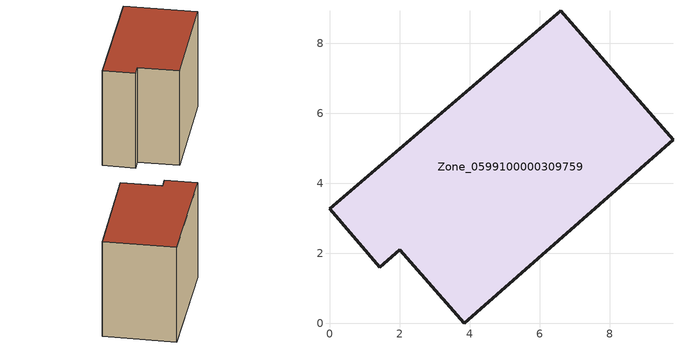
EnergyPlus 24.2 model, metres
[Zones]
Zone_0599100000309759
 floor ground (C_G): 6.6,8.93 9.81,5.24 3.85,0 2.01,2.11 1.43,1.59 0,3.27 z0
 wall outside (C_F): 9.81,5.24 6.6,8.93 0,3.27 1.43,1.59 2.01,2.11 3.85,0 9.81,5.24 z0:7.08
 roof outside (C_R): 6.6,8.93 0,3.27 1.43,1.59 2.01,2.11 3.85,0 9.81,5.24 z7.08
[BUILDING]
Pand.0599100000309759: North Axis=0; Terrain=City; Loads Convergence Tolerance Value=0.04; Temperature Convergence Tolerance Value=0.4; Solar Distribution=FullExterior; Maximum Number of Warmup Days=25; Minimum Number of Warmup Days=1
[Site:Location]
Rotterdam.The.Hague.AP_ZH_NLD Design_Conditions: Latitude=51.96; Longitude=4.45; Time Zone=1; Elevation=-4.5
[SITE:GROUNDTEMPERATURE:BUILDINGSURFACE]
18, 18, 18, 18, 18, 18, 18, 18, 18, 18, 18, 18
[MATERIAL] Thermal Absorptance=0.9; Solar Absorptance=0.7; Visible Absorptance=0.7
Name | Roughness | Thickness | Conductivity | Density | Specific Heat
G.TI.1946 | MediumSmooth | 0.15 | 1 | 540 | 1210
F.TI.1946 | Rough | 0.3 | 0.857143 | 1920 | 840
R.TI.1946 | MediumRough | 0.2 | 0.1 | 1500 | 1000
[CONSTRUCTION]
C_G: G.TI.1946
C_F: F.TI.1946
C_R: R.TI.1946
[ZONE]
Zone_0599100000309759: Type=1; Multiplier=1; Ceiling Height=Autocalculate; Volume=Autocalculate; Floor Area=autocalculate; Part of Total Floor Area=Yes
[ZONEINFILTRATION:DESIGNFLOWRATE]
Infil_Zone_0599100000309759: Zone or ZoneList or Space or SpaceList=Zone_0599100000309759; Schedule=AlwaysOn; Design Flow Rate Calculation Method=Flow/Area; Flow Rate per Floor Area=0.003; Constant Term Coefficient=1; Temperature Term Coefficient=0; Velocity Term Coefficient=0; Velocity Squared Term Coefficient=0
[HVACTEMPLATE:ZONE:IDEALLOADSAIRSYSTEM]
Zone_0599100000309759: Maximum Heating Supply Air Temperature=50; Minimum Cooling Supply Air Temperature=13; Maximum Heating Supply Air Humidity Ratio=0.0156; Minimum Cooling Supply Air Humidity Ratio=0.0077; Heating Limit=NoLimit; Cooling Limit=NoLimit; Dehumidification Control Type=ConstantSensibleHeatRatio; Cooling Sensible Heat Ratio=0.7; Dehumidification Setpoint=60; Humidification Control Type=None; Humidification Setpoint=30; Outdoor Air Method=None; Outdoor Air Flow Rate per Person=0.00944; Outdoor Air Flow Rate per Zone Floor Area=0; Outdoor Air Flow Rate per Zone=0; Demand Controlled Ventilation Type=None; Outdoor Air Economizer Type=NoEconomizer; Heat Recovery Type=None; Sensible Heat Recovery Effectiveness=0.7; Latent Heat Recovery Effectiveness=0.65
[ZONECONTROL:THERMOSTAT]
ThermostatControl_Zone_0599100000309759: Zone or ZoneList=Zone_0599100000309759; Control Type Schedule=DualSetpointControlType; Control 1=Thermostat_Zone_0599100000309759; Temperature Difference Between Cutout And Setpoint=0
[THERMOSTATSETPOINT:DUALSETPOINT]
Thermostat_Zone_0599100000309759: Heating Setpoint Temperature Schedule=HeatingSetpoint_Zone_0599100000309759; Cooling Setpoint Temperature Schedule=CoolingSetpoint_Zone_0599100000309759
[SCHEDULE:COMPACT]
HeatingSetpoint_Zone_0599100000309759: Through: 12/31, For: AllDays, Until: 24:00, 21
CoolingSetpoint_Zone_0599100000309759: Through: 12/31, For: AllDays, Until: 24:00, 24
DualSetpointControlType: Through: 12/31, For: AllDays, Until: 24:00, 4
AlwaysOn: Through: 12/31, For: AllDays, Until: 24:00, 1
